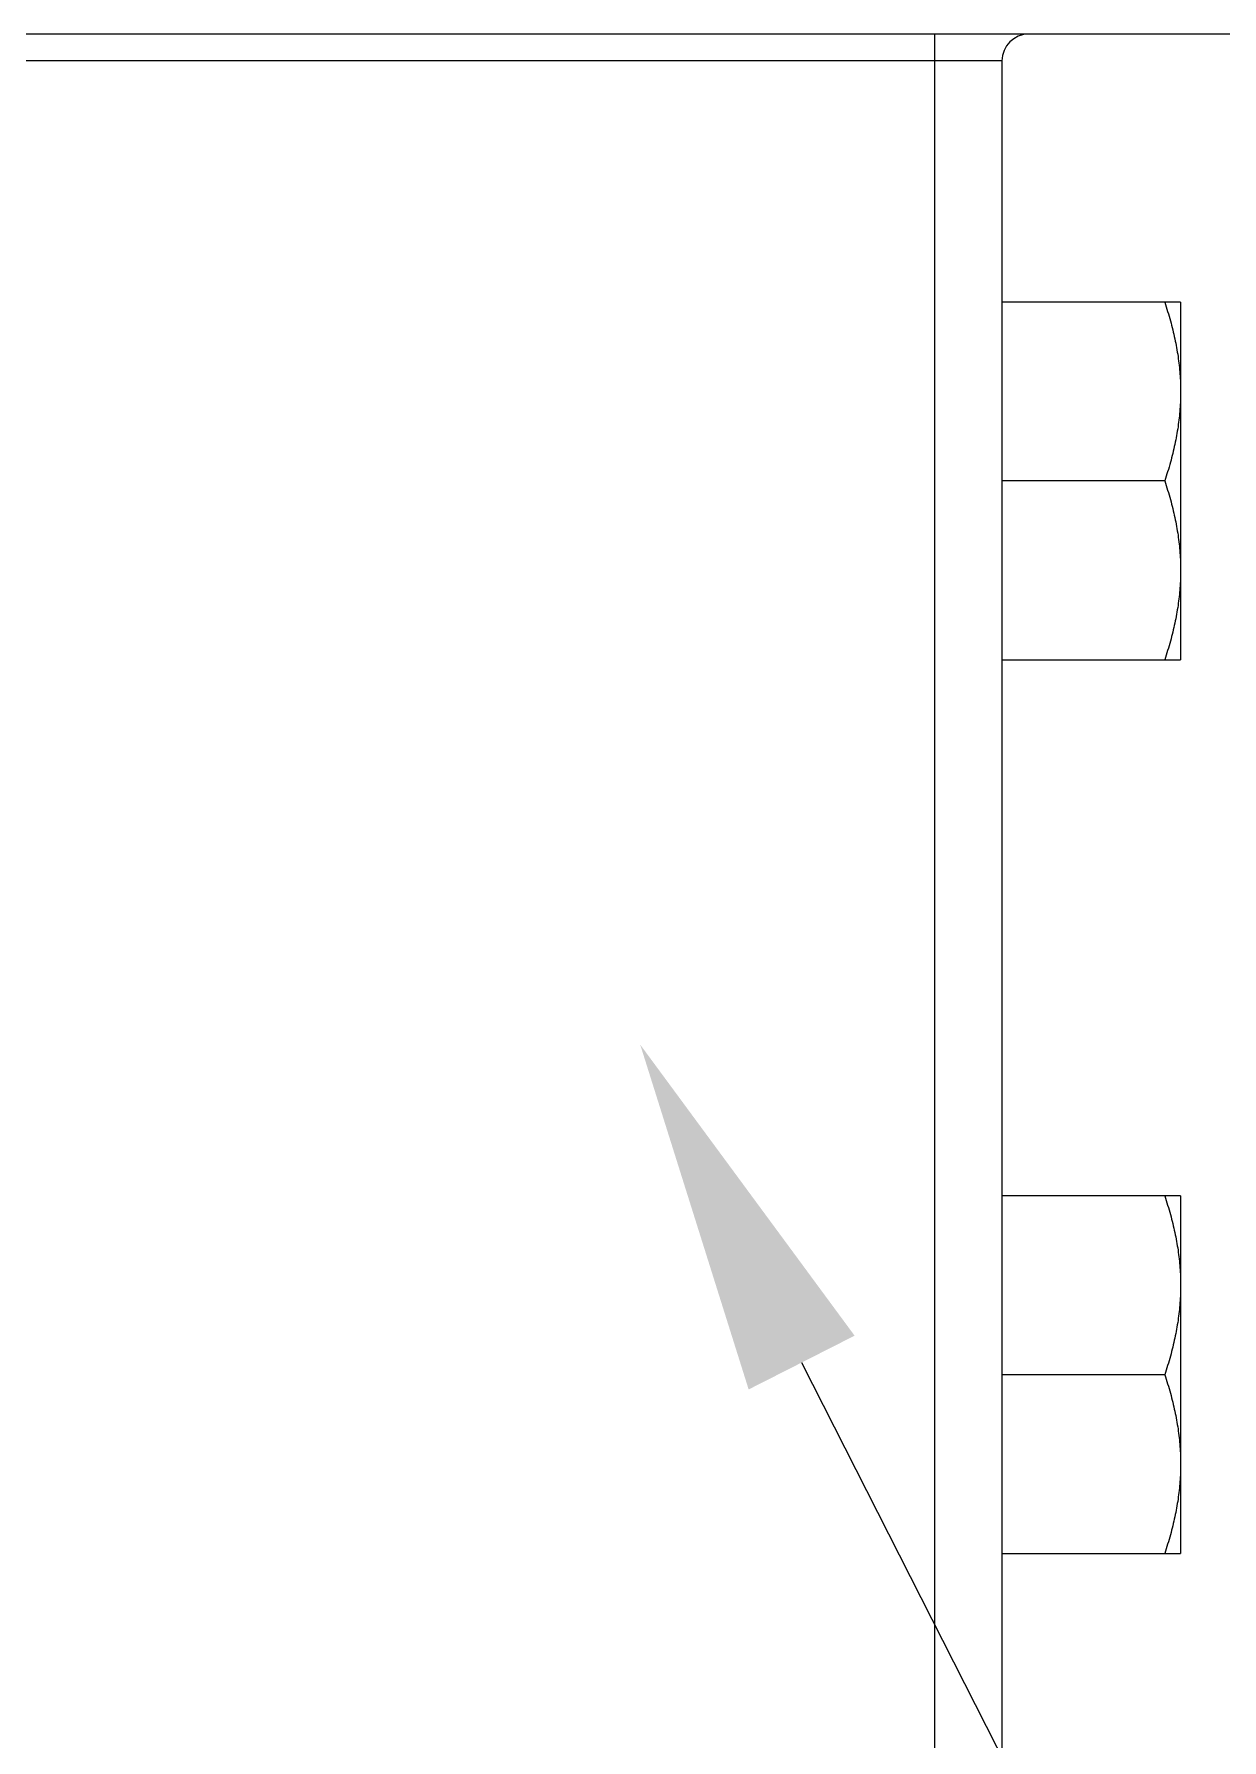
# Model space of a CAD drawing. Extents: x 815029915 to 815825525, y 579155098 to 579748855.
# Drawn here: x 815618227.3 to 815618505.2, y 579337695.1 to 579338094.2 of the extents above; entities that cross this region are included whole.
import ezdxf

# ---------------------------------------------------------------- set-up
doc = ezdxf.new("R2010")
doc.units = 0
doc.header["$LTSCALE"] = 100
doc.header["$MEASUREMENT"] = 0
doc.layers.add('02___PRT_ALL_AXES', color=7, linetype='Continuous')
doc.layers.add('03___PRT_ALL_CURVES', color=7, linetype='Continuous')

msp = doc.modelspace()

# ---------------------------------------------------------------- linework, layer by layer
at = {"color": 0, "linetype": 'Continuous'}
for p, q in [((815618674.86, 579338094.16), (815617955.67, 579338094.16)), ((815618438.09, 579337676.03), (815618438.09, 579338094.16)), ((815618453.77, 579338087.89), (815618176.76, 579338087.89)), ((815618453.77, 579338087.89), (815618453.77, 579337682.3))]:
    msp.add_line(p, q, dxfattribs=at)
at = {"color": 4, "linetype": 'ByBlock', "lineweight": -2}
msp.add_lwpolyline([(815618406.9, 579337783.39), (815618607.53, 579337388.26)], dxfattribs=at)
at = {"color": 0, "linetype": 'Continuous'}
msp.add_arc((815618460.05, 579338087.89), 6.27, 90, 180, dxfattribs=at)
at = {"color": 4}
msp.add_solid([(815618394.51, 579337777.1), (815618369.14, 579337857.76), (815618419.3, 579337789.68)], dxfattribs=at)
at = {"layer": '02___PRT_ALL_AXES', "color": 0, "linetype": 'Continuous'}
for p, q in [((815618495.59, 579338031.44), (815618453.77, 579338031.44)), ((815618495.59, 579338031.44), (815618495.59, 579337947.81)), ((815618491.85, 579337989.63), (815618453.77, 579337989.63)), ((815618453.77, 579337947.81), (815618495.59, 579337947.81)), ((815618495.59, 579337822.37), (815618453.77, 579337822.37)), ((815618495.59, 579337822.37), (815618495.59, 579337738.75)), ((815618491.85, 579337780.56), (815618453.77, 579337780.56)), ((815618453.77, 579337738.75), (815618495.59, 579337738.75))]:
    msp.add_line(p, q, dxfattribs=at)
for points, start_tangent, end_tangent in [([(815618491.85, 579338031.44), (815618493.19, 579338027.08), (815618494.22, 579338022.88), (815618494.97, 579338018.74), (815618495.43, 579338014.64), (815618495.59, 579338010.53)], (0.316228, -0.948683), (0, -1)), ([(815618495.59, 579338010.53), (815618495.43, 579338006.43), (815618494.97, 579338002.32), (815618494.22, 579337998.19), (815618493.19, 579337993.99), (815618491.85, 579337989.63)], (-0.000001, -1), (-0.316228, -0.948683)), ([(815618491.85, 579337989.63), (815618493.19, 579337985.27), (815618494.22, 579337981.06), (815618494.97, 579337976.93), (815618495.43, 579337972.82), (815618495.59, 579337968.72)], (0.316228, -0.948683), (0, -1)), ([(815618495.59, 579337968.72), (815618495.43, 579337964.62), (815618494.97, 579337960.51), (815618494.22, 579337956.38), (815618493.19, 579337952.17), (815618491.85, 579337947.81)], (-0.000001, -1), (-0.316228, -0.948683)), ([(815618491.85, 579337822.37), (815618493.19, 579337818.01), (815618494.22, 579337813.81), (815618494.97, 579337809.68), (815618495.43, 579337805.57), (815618495.59, 579337801.47)], (0.316228, -0.948683), (0, -1)), ([(815618495.59, 579337801.47), (815618495.43, 579337797.36), (815618494.97, 579337793.26), (815618494.22, 579337789.13), (815618493.19, 579337784.92), (815618491.85, 579337780.56)], (-0.000001, -1), (-0.316228, -0.948683)), ([(815618491.85, 579337780.56), (815618493.19, 579337776.2), (815618494.22, 579337772), (815618494.97, 579337767.87), (815618495.43, 579337763.76), (815618495.59, 579337759.65)], (0.316228, -0.948683), (0, -1)), ([(815618495.59, 579337759.65), (815618495.43, 579337755.55), (815618494.97, 579337751.44), (815618494.22, 579337747.31), (815618493.19, 579337743.11), (815618491.85, 579337738.75)], (-0.000001, -1), (-0.316228, -0.948683))]:
    msp.add_spline(points, degree=3, dxfattribs=dict(at, start_tangent=start_tangent, end_tangent=end_tangent))
at = {"layer": '03___PRT_ALL_CURVES', "color": 0, "linetype": 'Continuous'}
for p, q in [((815618495.59, 579338031.44), (815618495.59, 579337947.81)), ((815618495.59, 579337822.37), (815618495.59, 579337738.75))]:
    msp.add_line(p, q, dxfattribs=at)

doc.saveas('drawing.dxf')
